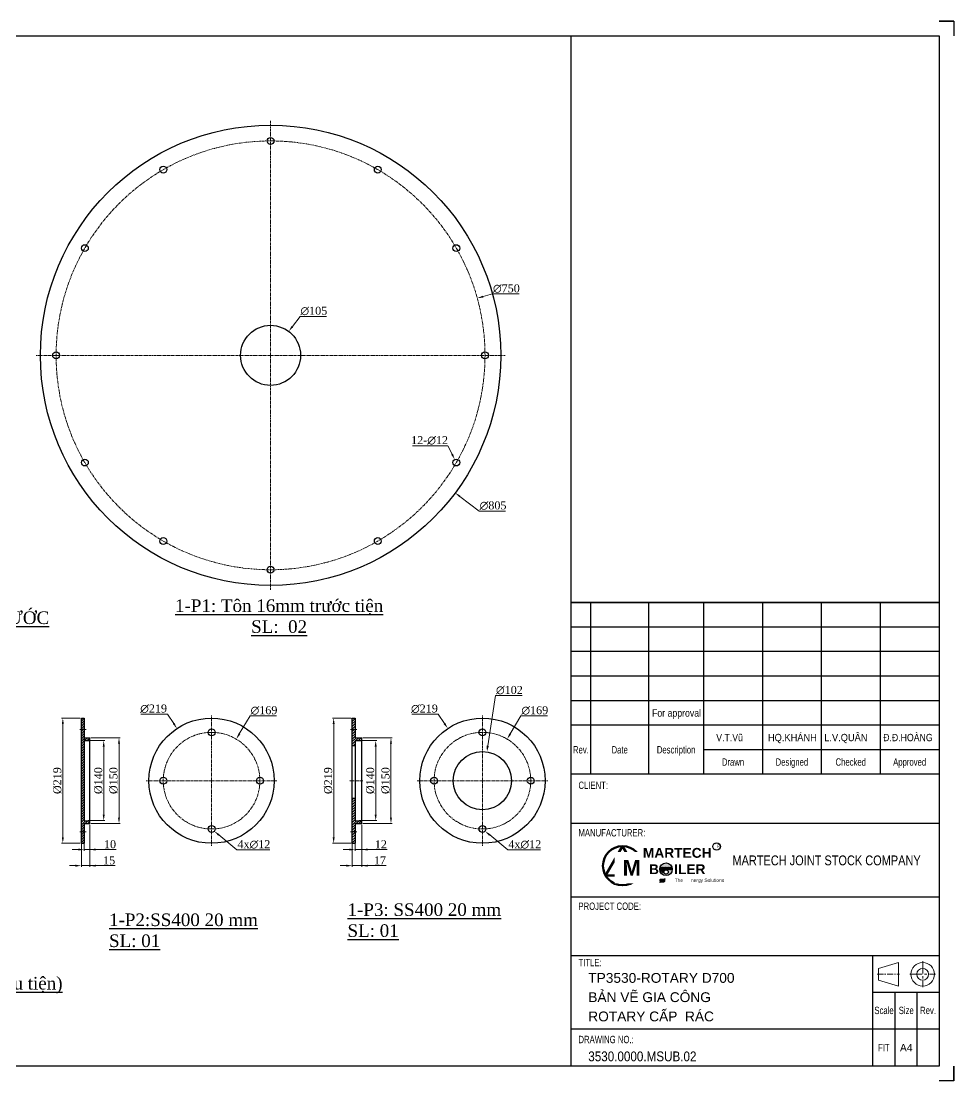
# Model space of a CAD drawing. Header units: inches. Extents: x 36705 to 45095, y -12195 to 29758.
# Drawn here: x 37731 to 39362, y 4694 to 6547 of the extents above; entities that cross this region are included whole.
import ezdxf
from ezdxf.enums import TextEntityAlignment as Align

# ---------------------------------------------------------------- set-up
doc = ezdxf.new("R2010")
doc.units = ezdxf.units.IN
doc.header["$MEASUREMENT"] = 0
doc.linetypes.add('AM_ISO08W050x2', pattern=[9, 6, -0.75, 1.5, -0.75])
doc.linetypes.add('CENTER', pattern=[2, 1.25, -0.25, 0.25, -0.25])
doc.layers.get('Defpoints').update_dxf_attribs({"lineweight": 5})
for name, color, linetype, lineweight in [('1.  0.2', 7, 'Continuous', 25), ('AM_0', 7, 'Continuous', 30), ('AM_7', 4, 'CENTER', 15), ('AM_8', 1, 'Continuous', 15), ('ĐƯỜNG TÂM', 8, 'CENTER', 5)]:
    doc.layers.add(name, color=color, linetype=linetype, lineweight=lineweight)
doc.layers.add('Không in', color=7, linetype='Continuous', lineweight=25, plot=False)
doc.layers.add('TEXT', color=20, linetype='Continuous')
doc.styles.add('Chu va so', font='arial.ttf')
doc.styles.add('stad1', font='times.ttf')
doc.styles.get("Standard").update_dxf_attribs({"font": 'arial.ttf'})
doc.styles.add('TCVN', font='times.ttf')
doc.styles.add('TEXT', font='arial.ttf')
doc.dimstyles.new('Hien', dxfattribs={"dimtxt": 20, "dimasz": 15, "dimexe": 3, "dimexo": 3, "dimgap": 3, "dimtad": 1, "dimtoh": 1, "dimdec": 0, "dimzin": 0, "dimdsep": 46, "dimtxsty": 'TCVN', "dimcen": 0, "dimclrd": 8, "dimclre": 250, "dimclrt": 41, "dimadec": 0, "dimazin": 0, "dimtfac": 1, "dimtdec": 0, "dimtofl": 0, "dimtmove": 1, "dimatfit": 3, "dimfxl": 1, "dimtolj": 1, "dimtzin": 0, "dimlwd": 9, "dimlwe": 9, "dimarcsym": 0})
doc.dimstyles.new('Hien$0', dxfattribs={"dimtxt": 20, "dimasz": 17, "dimexe": 3, "dimexo": 3, "dimgap": 3, "dimtad": 1, "dimtoh": 1, "dimdec": 0, "dimzin": 0, "dimdsep": 46, "dimtxsty": 'TCVN', "dimcen": 0.09, "dimclrd": 8, "dimclre": 252, "dimclrt": 41, "dimadec": 0, "dimazin": 0, "dimtfac": 1, "dimtdec": 0, "dimtofl": 0, "dimtmove": 0, "dimatfit": 3, "dimfxl": 1, "dimtolj": 1, "dimtzin": 0, "dimlwd": 9, "dimlwe": 9, "dimarcsym": 0})

# ---------------------------------------------------------------- blocks, each defined once
blk = doc.blocks.new('*U320')
blk.add_circle((0, 0), 6)
blk = doc.blocks.new('*U321')
at = {"color": 0, "linetype": 'ByBlock', "lineweight": -2, "transparency": 16777216}
blk.add_blockref('*U320', (7924.3, 50886.6), dxfattribs=at)
for p, rotation in [((7736.8, 50836.4), 30), ((8111.8, 50836.4), 329.9999999999999), ((7599.6, 50699.1), 59.99999999999999), ((8249.1, 50699.1), 300.0000000000001), ((7549.3, 50511.6), 90), ((8299.3, 50511.6), 270), ((7599.6, 50324.1), 120), ((8249.1, 50324.1), 240), ((7736.8, 50186.8), 150), ((8111.8, 50186.8), 210), ((7924.3, 50136.6), 180)]:
    blk.add_blockref('*U320', p, dxfattribs=dict(at, rotation=rotation))
blk = doc.blocks.new('*D421')
at = {"color": 8, "lineweight": 9, "transparency": 16777216}
for p, q in [((38219.1, 6031.1), (38205.5, 6013.2)), ((38265, 6031.1), (38219.1, 6031.1))]:
    blk.add_line(p, q, dxfattribs=at)
at = {"color": 8, "transparency": 16777216}
blk.add_solid([(38204.1, 6014.2), (38206.9, 6012.1), (38199.1, 6004.8)], dxfattribs=at)
at = {"layer": 'Defpoints', "color": 0, "transparency": 16777216}
for p in [(38199.1, 6004.8), (38135.7, 5921.1)]:
    blk.add_point(p, dxfattribs=at)
at = {"color": 41, "transparency": 16777216, "insert": (38243.1, 6040.5), "char_height": 14, "attachment_point": 5, "style": 'TCVN'}
blk.add_mtext('\\A1;∅105', dxfattribs=at)
blk = doc.blocks.new('*D422')
at = {"color": 8, "lineweight": 9, "transparency": 16777216}
for p, q in [((38555.5, 6070.3), (38539, 6065.7)), ((38602, 6070.3), (38555.5, 6070.3))]:
    blk.add_line(p, q, dxfattribs=at)
at = {"color": 8, "transparency": 16777216}
blk.add_solid([(38538.5, 6067.4), (38539.5, 6064), (38528.9, 6062.9)], dxfattribs=at)
at = {"layer": 'Defpoints', "color": 0, "transparency": 16777216}
for p in [(38528.9, 6062.9), (37806, 5863)]:
    blk.add_point(p, dxfattribs=at)
at = {"color": 41, "transparency": 16777216, "insert": (38579.8, 6079.7), "char_height": 14, "attachment_point": 5, "style": 'TCVN'}
blk.add_mtext('\\A1;∅750', dxfattribs=at)
blk = doc.blocks.new('*D423')
at = {"color": 8, "lineweight": 9, "transparency": 16777216}
for p, q in [((38532.5, 5690.7), (38498.5, 5716.1)), ((38578.4, 5690.7), (38532.5, 5690.7))]:
    blk.add_line(p, q, dxfattribs=at)
at = {"color": 8, "transparency": 16777216}
blk.add_solid([(38499.6, 5717.5), (38497.5, 5714.7), (38490.1, 5722.3)], dxfattribs=at)
at = {"layer": 'Defpoints', "color": 0, "transparency": 16777216}
for p in [(37844.8, 6203.6), (38490.1, 5722.3)]:
    blk.add_point(p, dxfattribs=at)
at = {"color": 41, "transparency": 16777216, "insert": (38556.5, 5700.1), "char_height": 14, "attachment_point": 5, "style": 'TCVN'}
blk.add_mtext('\\A1;∅805', dxfattribs=at)
blk = doc.blocks.new('*D424')
at = {"color": 8, "lineweight": 9, "transparency": 16777216}
for p, q in [((38415.5, 5804.8), (38477.5, 5804.8)), ((38477.5, 5804.8), (38484.8, 5790.2))]:
    blk.add_line(p, q, dxfattribs=at)
at = {"color": 8, "transparency": 16777216}
blk.add_solid([(38486.4, 5791), (38483.2, 5789.4), (38489.5, 5780.8)], dxfattribs=at)
at = {"layer": 'Defpoints', "color": 0, "transparency": 16777216}
for p in [(38489.5, 5780.8), (38494.9, 5770.1)]:
    blk.add_point(p, dxfattribs=at)
at = {"color": 41, "transparency": 16777216, "insert": (38445.5, 5814.2), "char_height": 14, "attachment_point": 5, "style": 'TCVN'}
blk.add_mtext('\\A1;12-∅12', dxfattribs=at)
blk = doc.blocks.new('fjdskl')
at = {"layer": 'AM_0'}
for p, q in [((18017.2, 30469.9), (18017.2, 30579.4)), ((18017.2, 30579.4), (18022.2, 30579.4)), ((18022.2, 30579.4), (18022.2, 30544.9)), ((18022.2, 30579.4), (18022.2, 30399.9)), ((18022.2, 30544.9), (18031.7, 30544.9)), ((18031.7, 30394.9), (18031.7, 30544.9)), ((18022.2, 30539.9), (18031.7, 30539.9)), ((18017.2, 30360.4), (18017.2, 30469.9)), ((18022.2, 30399.9), (18031.7, 30399.9)), ((18022.2, 30394.9), (18031.7, 30394.9)), ((18022.2, 30394.9), (18022.2, 30360.4)), ((18017.2, 30360.4), (18022.2, 30360.4))]:
    blk.add_line(p, q, dxfattribs=at)
at = {"layer": 'AM_7', "linetype": 'AM_ISO08W050x2'}
for p, q in [((18014.2, 30559.4), (18025.2, 30559.4)), ((18014.2, 30380.4), (18025.2, 30380.4))]:
    blk.add_line(p, q, dxfattribs=at)
blk = doc.blocks.new('*D457')
at = {"color": 250, "lineweight": 9, "transparency": 16777216}
for p, q in [((37834.6, 5328.6), (37802, 5328.6)), ((37834.6, 5109.6), (37802, 5109.6))]:
    blk.add_line(p, q, dxfattribs=at)
at = {"color": 8, "lineweight": 9, "transparency": 16777216}
blk.add_line((37804.1, 5120.1), (37804.1, 5318.1), dxfattribs=at)
at = {"color": 8, "transparency": 16777216}
for points in [[(37802.4, 5318.1), (37805.9, 5318.1), (37804.1, 5328.6)], [(37802.4, 5120.1), (37805.9, 5120.1), (37804.1, 5109.6)]]:
    blk.add_solid(points, dxfattribs=at)
at = {"layer": 'Defpoints', "color": 0, "transparency": 16777216}
for p in [(37804.1, 5328.6), (37836.7, 5328.6), (37836.7, 5109.6)]:
    blk.add_point(p, dxfattribs=at)
at = {"color": 41, "transparency": 16777216, "insert": (37794.7, 5219.1), "char_height": 14, "attachment_point": 5, "rotation": 90, "style": 'TCVN'}
blk.add_mtext('\\A1;%%C219', dxfattribs=at)
blk = doc.blocks.new('*D458')
at = {"color": 250, "lineweight": 9, "transparency": 16777216}
for p, q in [((37853.3, 5294.1), (37904.5, 5294.1)), ((37853.3, 5144.1), (37904.5, 5144.1))]:
    blk.add_line(p, q, dxfattribs=at)
at = {"color": 8, "lineweight": 9, "transparency": 16777216}
blk.add_line((37902.4, 5283.6), (37902.4, 5154.6), dxfattribs=at)
at = {"color": 8, "transparency": 16777216}
for points in [[(37900.6, 5283.6), (37904.1, 5283.6), (37902.4, 5294.1)], [(37900.6, 5154.6), (37904.1, 5154.6), (37902.4, 5144.1)]]:
    blk.add_solid(points, dxfattribs=at)
at = {"layer": 'Defpoints', "color": 0, "transparency": 16777216}
for p in [(37851.2, 5294.1), (37851.2, 5144.1), (37902.4, 5144.1)]:
    blk.add_point(p, dxfattribs=at)
at = {"color": 41, "transparency": 16777216, "insert": (37892.9, 5219.1), "char_height": 14, "attachment_point": 5, "rotation": 90, "style": 'TCVN'}
blk.add_mtext('\\A1;%%C150', dxfattribs=at)
blk = doc.blocks.new('*D459')
at = {"color": 250, "lineweight": 9, "transparency": 16777216}
for p, q in [((37843.8, 5289.1), (37877.8, 5289.1)), ((37848.6, 5149.1), (37877.8, 5149.1))]:
    blk.add_line(p, q, dxfattribs=at)
at = {"color": 8, "lineweight": 9, "transparency": 16777216}
blk.add_line((37875.7, 5159.6), (37875.7, 5278.6), dxfattribs=at)
at = {"color": 8, "transparency": 16777216}
for points in [[(37873.9, 5278.6), (37877.4, 5278.6), (37875.7, 5289.1)], [(37873.9, 5159.6), (37877.4, 5159.6), (37875.7, 5149.1)]]:
    blk.add_solid(points, dxfattribs=at)
at = {"layer": 'Defpoints', "color": 0, "transparency": 16777216}
for p in [(37841.7, 5289.1), (37875.7, 5289.1), (37846.5, 5149.1)]:
    blk.add_point(p, dxfattribs=at)
at = {"color": 41, "transparency": 16777216, "insert": (37866.3, 5219.1), "char_height": 14, "attachment_point": 5, "rotation": 90, "style": 'TCVN'}
blk.add_mtext('\\A1;%%C140', dxfattribs=at)
blk = doc.blocks.new('*D460')
at = {"color": 250, "lineweight": 9, "transparency": 16777216}
for p, q in [((37851.2, 5142), (37851.2, 5068.3)), ((37836.7, 5130.3), (37836.7, 5068.3))]:
    blk.add_line(p, q, dxfattribs=at)
at = {"color": 8, "lineweight": 9, "transparency": 16777216}
for p, q in [((37826.2, 5070.4), (37815.7, 5070.4)), ((37836.7, 5070.4), (37851.2, 5070.4)), ((37895.6, 5070.4), (37851.2, 5070.4)), ((37861.7, 5070.4), (37872.2, 5070.4))]:
    blk.add_line(p, q, dxfattribs=at)
at = {"color": 8, "transparency": 16777216}
for points in [[(37826.2, 5072.1), (37826.2, 5068.6), (37836.7, 5070.4)], [(37861.7, 5072.1), (37861.7, 5068.6), (37851.2, 5070.4)]]:
    blk.add_solid(points, dxfattribs=at)
at = {"layer": 'Defpoints', "color": 0, "transparency": 16777216}
for p in [(37851.2, 5144.1), (37836.7, 5132.4), (37851.2, 5070.4)]:
    blk.add_point(p, dxfattribs=at)
at = {"color": 41, "transparency": 16777216, "insert": (37885.1, 5079.6), "char_height": 14, "attachment_point": 5, "style": 'TCVN'}
blk.add_mtext('\\A1;15', dxfattribs=at)
blk = doc.blocks.new('*D461')
at = {"color": 250, "lineweight": 9, "transparency": 16777216}
for p, q in [((37841.7, 5134.2), (37841.7, 5096.5)), ((37851.2, 5142), (37851.2, 5096.5))]:
    blk.add_line(p, q, dxfattribs=at)
at = {"color": 8, "lineweight": 9, "transparency": 16777216}
for p, q in [((37831.2, 5098.6), (37820.7, 5098.6)), ((37841.7, 5098.6), (37851.2, 5098.6)), ((37897.5, 5098.6), (37851.2, 5098.6)), ((37861.7, 5098.6), (37872.2, 5098.6))]:
    blk.add_line(p, q, dxfattribs=at)
at = {"color": 8, "transparency": 16777216}
for points in [[(37831.2, 5100.3), (37831.2, 5096.8), (37841.7, 5098.6)], [(37861.7, 5100.3), (37861.7, 5096.8), (37851.2, 5098.6)]]:
    blk.add_solid(points, dxfattribs=at)
at = {"layer": 'Defpoints', "color": 0, "transparency": 16777216}
for p in [(37841.7, 5136.3), (37851.2, 5144.1), (37851.2, 5098.6)]:
    blk.add_point(p, dxfattribs=at)
at = {"color": 41, "transparency": 16777216, "insert": (37886.7, 5107.8), "char_height": 14, "attachment_point": 5, "style": 'TCVN'}
blk.add_mtext('\\A1;10', dxfattribs=at)
blk = doc.blocks.new('*U318')
blk.add_circle((0, 0), 6)
blk = doc.blocks.new('*U319')
at = {"color": 0, "linetype": 'ByBlock', "lineweight": -2, "transparency": 16777216}
blk.add_blockref('*U318', (19419.1, 29793), dxfattribs=at)
for p, rotation in [((19334.6, 29708.5), 90), ((19503.6, 29708.5), 270.0000000000001), ((19419.1, 29624), 180)]:
    blk.add_blockref('*U318', p, dxfattribs=dict(at, rotation=rotation))
blk = doc.blocks.new('*D462')
at = {"color": 8, "lineweight": 9, "transparency": 16777216}
for p, q in [((37940.7, 5335.4), (37987.1, 5335.4)), ((37987.1, 5335.4), (37998, 5319.1))]:
    blk.add_line(p, q, dxfattribs=at)
at = {"color": 8, "transparency": 16777216}
blk.add_solid([(37999.4, 5320), (37996.5, 5318.1), (38003.8, 5310.3)], dxfattribs=at)
at = {"layer": 'Defpoints', "color": 0, "transparency": 16777216}
for p in [(38003.8, 5310.3), (38124.8, 5127.8)]:
    blk.add_point(p, dxfattribs=at)
at = {"color": 41, "transparency": 16777216, "insert": (37962.9, 5344.8), "char_height": 14, "attachment_point": 5, "style": 'TCVN'}
blk.add_mtext('\\A1;∅219', dxfattribs=at)
blk = doc.blocks.new('*D463')
at = {"color": 8, "lineweight": 9, "transparency": 16777216}
for p, q in [((38131.6, 5332.4), (38112.8, 5300.7)), ((38178, 5332.4), (38131.6, 5332.4))]:
    blk.add_line(p, q, dxfattribs=at)
at = {"color": 8, "transparency": 16777216}
blk.add_solid([(38111.3, 5301.6), (38114.3, 5299.8), (38107.4, 5291.7)], dxfattribs=at)
at = {"layer": 'Defpoints', "color": 0, "transparency": 16777216}
for p in [(38107.4, 5291.7), (38021.1, 5146.4)]:
    blk.add_point(p, dxfattribs=at)
at = {"color": 41, "transparency": 16777216, "insert": (38155.9, 5341.8), "char_height": 14, "attachment_point": 5, "style": 'TCVN'}
blk.add_mtext('\\A1;∅169', dxfattribs=at)
blk = doc.blocks.new('*D464')
at = {"color": 8, "lineweight": 9, "transparency": 16777216}
for p, q in [((38108.7, 5098.1), (38077, 5124.1)), ((38165.9, 5098.1), (38108.7, 5098.1))]:
    blk.add_line(p, q, dxfattribs=at)
at = {"color": 8, "transparency": 16777216}
blk.add_solid([(38078.1, 5125.4), (38075.9, 5122.7), (38068.9, 5130.7)], dxfattribs=at)
at = {"layer": 'Defpoints', "color": 0, "transparency": 16777216}
for p in [(38059.6, 5138.4), (38068.9, 5130.7)]:
    blk.add_point(p, dxfattribs=at)
at = {"color": 41, "transparency": 16777216, "insert": (38138.3, 5107.5), "char_height": 14, "attachment_point": 5, "style": 'TCVN'}
blk.add_mtext('\\A1;4x∅12', dxfattribs=at)
blk = doc.blocks.new('*D360')
at = {"color": 250, "lineweight": 9, "transparency": 16777216}
for p, q in [((38308.3, 5328.6), (38275.7, 5328.6)), ((38308.3, 5109.6), (38275.7, 5109.6))]:
    blk.add_line(p, q, dxfattribs=at)
at = {"color": 8, "lineweight": 9, "transparency": 16777216}
blk.add_line((38277.8, 5120.1), (38277.8, 5318.1), dxfattribs=at)
at = {"color": 8, "transparency": 16777216}
for points in [[(38276, 5318.1), (38279.5, 5318.1), (38277.8, 5328.6)], [(38276, 5120.1), (38279.5, 5120.1), (38277.8, 5109.6)]]:
    blk.add_solid(points, dxfattribs=at)
at = {"layer": 'Defpoints', "color": 0, "transparency": 16777216}
for p in [(38277.8, 5328.6), (38310.4, 5328.6), (38310.4, 5109.6)]:
    blk.add_point(p, dxfattribs=at)
at = {"color": 41, "transparency": 16777216, "insert": (38268.3, 5219.1), "char_height": 14, "attachment_point": 5, "rotation": 90, "style": 'TCVN'}
blk.add_mtext('\\A1;%%C219', dxfattribs=at)
blk = doc.blocks.new('*D361')
at = {"color": 250, "lineweight": 9, "transparency": 16777216}
for p, q in [((38329, 5294.1), (38380.1, 5294.1)), ((38329, 5144.1), (38380.1, 5144.1))]:
    blk.add_line(p, q, dxfattribs=at)
at = {"color": 8, "lineweight": 9, "transparency": 16777216}
blk.add_line((38378, 5283.6), (38378, 5154.6), dxfattribs=at)
at = {"color": 8, "transparency": 16777216}
for points in [[(38376.2, 5283.6), (38379.7, 5283.6), (38378, 5294.1)], [(38376.2, 5154.6), (38379.7, 5154.6), (38378, 5144.1)]]:
    blk.add_solid(points, dxfattribs=at)
at = {"layer": 'Defpoints', "color": 0, "transparency": 16777216}
for p in [(38326.9, 5294.1), (38326.9, 5144.1), (38378, 5144.1)]:
    blk.add_point(p, dxfattribs=at)
at = {"color": 41, "transparency": 16777216, "insert": (38368.6, 5219.1), "char_height": 14, "attachment_point": 5, "rotation": 90, "style": 'TCVN'}
blk.add_mtext('\\A1;%%C150', dxfattribs=at)
blk = doc.blocks.new('*D362')
at = {"color": 250, "lineweight": 9, "transparency": 16777216}
for p, q in [((38317.5, 5289.1), (38353.4, 5289.1)), ((38322.2, 5149.1), (38353.4, 5149.1))]:
    blk.add_line(p, q, dxfattribs=at)
at = {"color": 8, "lineweight": 9, "transparency": 16777216}
blk.add_line((38351.3, 5159.6), (38351.3, 5278.6), dxfattribs=at)
at = {"color": 8, "transparency": 16777216}
for points in [[(38349.5, 5278.6), (38353, 5278.6), (38351.3, 5289.1)], [(38349.5, 5159.6), (38353, 5159.6), (38351.3, 5149.1)]]:
    blk.add_solid(points, dxfattribs=at)
at = {"layer": 'Defpoints', "color": 0, "transparency": 16777216}
for p in [(38315.4, 5289.1), (38351.3, 5289.1), (38320.1, 5149.1)]:
    blk.add_point(p, dxfattribs=at)
at = {"color": 41, "transparency": 16777216, "insert": (38341.9, 5219.1), "char_height": 14, "attachment_point": 5, "rotation": 90, "style": 'TCVN'}
blk.add_mtext('\\A1;%%C140', dxfattribs=at)
blk = doc.blocks.new('*D363')
at = {"color": 250, "lineweight": 9, "transparency": 16777216}
for p, q in [((38326.9, 5142), (38326.9, 5068.3)), ((38310.4, 5130.3), (38310.4, 5068.3))]:
    blk.add_line(p, q, dxfattribs=at)
at = {"color": 8, "lineweight": 9, "transparency": 16777216}
for p, q in [((38299.9, 5070.4), (38289.4, 5070.4)), ((38310.4, 5070.4), (38326.9, 5070.4)), ((38369.5, 5070.4), (38326.9, 5070.4)), ((38337.4, 5070.4), (38347.9, 5070.4))]:
    blk.add_line(p, q, dxfattribs=at)
at = {"color": 8, "transparency": 16777216}
for points in [[(38299.9, 5072.1), (38299.9, 5068.6), (38310.4, 5070.4)], [(38337.4, 5072.1), (38337.4, 5068.6), (38326.9, 5070.4)]]:
    blk.add_solid(points, dxfattribs=at)
at = {"layer": 'Defpoints', "color": 0, "transparency": 16777216}
for p in [(38326.9, 5144.1), (38310.4, 5132.4), (38326.9, 5070.4)]:
    blk.add_point(p, dxfattribs=at)
at = {"color": 41, "transparency": 16777216, "insert": (38358.7, 5079.6), "char_height": 14, "attachment_point": 5, "style": 'TCVN'}
blk.add_mtext('\\A1;17', dxfattribs=at)
blk = doc.blocks.new('*D364')
at = {"color": 250, "lineweight": 9, "transparency": 16777216}
for p, q in [((38315.4, 5134.2), (38315.4, 5096.5)), ((38326.9, 5142), (38326.9, 5096.5))]:
    blk.add_line(p, q, dxfattribs=at)
at = {"color": 8, "lineweight": 9, "transparency": 16777216}
for p, q in [((38304.9, 5098.6), (38294.4, 5098.6)), ((38315.4, 5098.6), (38326.9, 5098.6)), ((38371.1, 5098.6), (38326.9, 5098.6)), ((38337.4, 5098.6), (38347.9, 5098.6))]:
    blk.add_line(p, q, dxfattribs=at)
at = {"color": 8, "transparency": 16777216}
for points in [[(38304.9, 5100.3), (38304.9, 5096.8), (38315.4, 5098.6)], [(38337.4, 5100.3), (38337.4, 5096.8), (38326.9, 5098.6)]]:
    blk.add_solid(points, dxfattribs=at)
at = {"layer": 'Defpoints', "color": 0, "transparency": 16777216}
for p in [(38315.4, 5136.3), (38326.9, 5144.1), (38326.9, 5098.6)]:
    blk.add_point(p, dxfattribs=at)
at = {"color": 41, "transparency": 16777216, "insert": (38360.3, 5107.7), "char_height": 14, "attachment_point": 5, "style": 'TCVN'}
blk.add_mtext('\\A1;12', dxfattribs=at)
blk = doc.blocks.new('*U322')
blk.add_circle((0, 0), 6)
blk = doc.blocks.new('*U323')
at = {"color": 0, "linetype": 'ByBlock', "lineweight": -2, "transparency": 16777216}
blk.add_blockref('*U322', (19419.1, 29793), dxfattribs=at)
for p, rotation in [((19334.6, 29708.5), 90), ((19503.6, 29708.5), 270.0000000000001), ((19419.1, 29624), 180)]:
    blk.add_blockref('*U322', p, dxfattribs=dict(at, rotation=rotation))
blk = doc.blocks.new('*D465')
at = {"color": 8, "lineweight": 9, "transparency": 16777216}
for p, q in [((38414.3, 5335.4), (38460.7, 5335.4)), ((38460.7, 5335.4), (38471.6, 5319.1))]:
    blk.add_line(p, q, dxfattribs=at)
at = {"color": 8, "transparency": 16777216}
blk.add_solid([(38473, 5320), (38470.1, 5318.1), (38477.4, 5310.3)], dxfattribs=at)
at = {"layer": 'Defpoints', "color": 0, "transparency": 16777216}
for p in [(38477.4, 5310.3), (38598.4, 5127.8)]:
    blk.add_point(p, dxfattribs=at)
at = {"color": 41, "transparency": 16777216, "insert": (38436.5, 5344.8), "char_height": 14, "attachment_point": 5, "style": 'TCVN'}
blk.add_mtext('\\A1;∅219', dxfattribs=at)
blk = doc.blocks.new('*D466')
at = {"color": 8, "lineweight": 9, "transparency": 16777216}
for p, q in [((38605.2, 5332.4), (38586.4, 5300.7)), ((38651.6, 5332.4), (38605.2, 5332.4))]:
    blk.add_line(p, q, dxfattribs=at)
at = {"color": 8, "transparency": 16777216}
blk.add_solid([(38584.9, 5301.6), (38587.9, 5299.8), (38581.1, 5291.7)], dxfattribs=at)
at = {"layer": 'Defpoints', "color": 0, "transparency": 16777216}
for p in [(38581.1, 5291.7), (38494.7, 5146.4)]:
    blk.add_point(p, dxfattribs=at)
at = {"color": 41, "transparency": 16777216, "insert": (38629.5, 5341.8), "char_height": 14, "attachment_point": 5, "style": 'TCVN'}
blk.add_mtext('\\A1;∅169', dxfattribs=at)
blk = doc.blocks.new('*D467')
at = {"color": 8, "lineweight": 9, "transparency": 16777216}
for p, q in [((38582.3, 5098.1), (38550.6, 5124.1)), ((38639.5, 5098.1), (38582.3, 5098.1))]:
    blk.add_line(p, q, dxfattribs=at)
at = {"color": 8, "transparency": 16777216}
blk.add_solid([(38551.8, 5125.4), (38549.5, 5122.7), (38542.5, 5130.7)], dxfattribs=at)
at = {"layer": 'Defpoints', "color": 0, "transparency": 16777216}
for p in [(38533.3, 5138.4), (38542.5, 5130.7)]:
    blk.add_point(p, dxfattribs=at)
at = {"color": 41, "transparency": 16777216, "insert": (38612, 5107.5), "char_height": 14, "attachment_point": 5, "style": 'TCVN'}
blk.add_mtext('\\A1;4x∅12', dxfattribs=at)
blk = doc.blocks.new('*D468')
at = {"color": 8, "lineweight": 9, "transparency": 16777216}
for p, q in [((38560.9, 5367.9), (38547.3, 5279.8)), ((38607.3, 5367.9), (38560.9, 5367.9))]:
    blk.add_line(p, q, dxfattribs=at)
at = {"color": 8, "transparency": 16777216}
blk.add_solid([(38545.5, 5280.1), (38549, 5279.6), (38545.7, 5269.5)], dxfattribs=at)
at = {"layer": 'Defpoints', "color": 0, "transparency": 16777216}
for p in [(38545.7, 5269.5), (38530.1, 5168.6)]:
    blk.add_point(p, dxfattribs=at)
at = {"color": 41, "transparency": 16777216, "insert": (38585.1, 5377.3), "char_height": 14, "attachment_point": 5, "style": 'TCVN'}
blk.add_mtext('\\A1;∅102', dxfattribs=at)
blk = doc.blocks.new('KHUNG TEN A4 - TD - 13.2.2023')
for p, q in [((300, 216), (303, 216)), ((303, 216), (303, 213)), ((225, 92.48), (225, 213)), ((300, 97.48), (225, 97.48)), ((229, 62.5), (229, 97.48)), ((300, 92.48), (225, 92.48)), ((300, 87.48), (225, 87.48)), ((300, 82.48), (225, 82.48)), ((300, 77.48), (225, 77.48)), ((300, 72.48), (225, 72.48)), ((300, 67.48), (252, 67.48)), ((300, 18), (286.5, 18)), ((303, 3), (303, 0)), ((303, 0), (300, 0))]:
    blk.add_line(p, q)
at = {"lineweight": 25}
for p, q in [((240.8, 97.48, 0), (240.8, 62.5)), ((252, 97.48, 0), (252, 62.5, 0)), ((264, 97.48, 0), (264, 62.5, 0)), ((276, 97.48, 0), (276, 62.5, 0)), ((288, 97.48, 0), (288, 62.5, 0)), ((300, 62.5), (225, 62.5)), ((225, 52.5), (300, 52.5)), ((225, 37.5), (300, 37.5)), ((300, 28.19), (300, 3)), ((300, 25.5), (225, 25.5)), ((286.5, 3), (286.5, 25.5)), ((291, 18, 0), (291, 3, 0)), ((295.5, 3, 0), (295.5, 18, 0)), ((300, 10.5), (225, 10.5))]:
    blk.add_line(p, q, dxfattribs=at)
blk.add_lwpolyline([(3, 213), (300, 213), (300, 3), (3, 3)], close=True)
blk.add_lwpolyline([(225, 97.48), (300, 97.48), (300, 3), (225, 3)], close=True, dxfattribs=at)
at = {"lineweight": 50, "elevation": 0}
blk.add_lwpolyline([(235.47, 47.81), (232.02, 41.84), (238.92, 41.84)], close=True, dxfattribs=at)
at = {"color": 2, "lineweight": 20, "elevation": 0}
blk.add_lwpolyline([(287.67, 20.52), (291.72, 19.32), (291.72, 24.12), (287.67, 22.92)], close=True, dxfattribs=at)
at = {"lineweight": 50}
blk.add_circle((235.47, 43.83, 0), 3.98, dxfattribs=at)
at = {"color": 2, "lineweight": 20}
for radius in [2.4, 1.2]:
    blk.add_circle((296.66, 21.72, 0), radius, dxfattribs=at)
at = {"layer": '1.  0.2'}
for p, q in [((303, 216), (300, 216)), ((303, 0), (303, 3))]:
    blk.add_line(p, q, dxfattribs=at)
at = {"layer": 'Không in'}
for points in [[(303, 216), (303, 213)], [(303, 0), (300, 0)]]:
    blk.add_lwpolyline(points, dxfattribs=at)
at = {"layer": 'ĐƯỜNG TÂM', "lineweight": 0, "ltscale": 2}
for p, q in [((296.66, 24.36, 0), (296.66, 19.08, 0)), ((294.02, 21.72, 0), (299.3, 21.72, 0))]:
    blk.add_line(p, q, dxfattribs=at)
at = {"layer": 'ĐƯỜNG TÂM', "lineweight": 0}
blk.add_line((287.4, 21.72, 0), (291.94, 21.72, 0), dxfattribs=at)
at = {"color": 5, "style": 'Chu va so', "width": 0.75}
for s, p in [('Rev.', (227, 66.73)), ('Date', (234.9, 66.73, 0)), ('Description', (246.4, 66.73, 0)), ('Drawn', (258, 64.23, 0)), ('Designed', (270, 64.23)), ('Checked', (282, 64.23)), ('Approved', (294, 64.23, 0)), ('CLIENT:', (229.51, 59.5, 0.01)), ('MANUFACTURER:', (233.31, 49.81, 0.01)), ('PROJECT CODE:', (232.87, 34.84)), ('TITLE:', (228.87, 23.36, 0.02)), ('Scale', (288.78, 13.6, 0)), ('Size', (293.31, 13.6, 0)), ('Rev. ', (297.97, 13.6, 0)), ('DRAWING NO.:', (232.13, 7.67, 0.02)), ('FIT', (288.75, 6, 0))]:
    blk.add_text(s, height=1.5, dxfattribs=at).set_placement(p, align=Align.CENTER)
at = {"color": 5, "lineweight": 25, "insert": (249.34, 44.92, 0), "char_height": 2, "width": 55.4584, "attachment_point": 4, "style": 'Chu va so'}
blk.add_mtext('\\pxqc;{\\W0.8;MARTECH JOINT STOCK COMPANY}', dxfattribs=at)
at = {"width": 0.85}
for tag, p in [('REV4', (226.38, 94.23)), ('NGAY_REV04', (229.9, 94.23)), ('DESCRIPTION_4', (241.49, 94.23, 0)), ('DESCRIPTION_3', (241.49, 89.23, 0)), ('DESCRIPTION_2', (241.49, 84.23, 0)), ('DESCRIPTION_1', (241.49, 79.23, 0)), ('DESCRIPTION_0', (241.49, 74.23, 0))]:
    blk.add_attdef(tag, p, '', height=1.5, dxfattribs=at)
at = {"layer": 'TEXT', "ltscale": 0.1, "style": 'Chu va so'}
for tag, p, height, width in [('REV3', (226.38, 89.23), 1.5, 0.85), ('NGAY_REV03', (229.9, 89.23), 1.5, 0.85), ('REV2', (226.38, 84.23), 1.5, 0.85), ('NGAY_REV02', (229.9, 84.23), 1.5, 0.85), ('REV1', (226.38, 79.23), 1.5, 0.85), ('NGAY_REV01', (229.9, 79.23), 1.5, 0.85), ('REV0', (226.38, 74.23), 1.5, 0.85), ('NGAY_REV0', (229.9, 74.23), 1.5, 0.85), ('NGUOI_VE', (252.6, 69.23), 1.5, 0.85), ('NGUOI_KIEM_1', (264.6, 69.23), 1.5, 0.9), ('NGUOI_KIEM_2', (276.6, 69.23), 1.5, 0.9), ('STT-BV', (232.09, 3.98), 2, 0.85)]:
    blk.add_attdef(tag, p, '', height=height, dxfattribs=dict(at, width=width))
at = {"layer": 'TEXT', "ltscale": 0.1, "width": 0.85}
blk.add_attdef('NGUOI_DUYET', (288.6, 69.23), '', height=1.5, dxfattribs=at)
at = {"layer": 'TEXT', "lineweight": 25, "ltscale": 0.1, "style": 'Chu va so'}
for tag, p, height in [('PROJECT_CODE', (231.95, 28.65), 3.6), ('TITLE1', (231.95, 19.98), 2), ('TITLE2', (231.95, 16.05), 2), ('TITLE3', (231.95, 12.12), 2)]:
    blk.add_attdef(tag, p, '', height=height, dxfattribs=at)
at = {"layer": 'TEXT', "ltscale": 0.1, "style": 'Chu va so'}
for tag, p in [('A4_A4', (292.03, 6, 0)), ('REV.', (297.2, 6, 0))]:
    blk.add_attdef(tag, p, '', height=1.5, dxfattribs=at)
at = {"insert": (235.49, 45.04, 0), "char_height": 3.2046, "attachment_point": 1, "style": 'TEXT', "bg_fill": 2}
blk.add_mtext('\\pxqc;{\\fArial|b1|i0|c0|p34;M}', dxfattribs=at)
at = {"insert": (239.73, 47.47, 0), "char_height": 2.0029, "width": 13.7942, "attachment_point": 1, "style": 'TEXT', "bg_fill": 2}
blk.add_mtext('\\pxqc;{\\fArial|b1|i0|c0|p34;MARTECH\\PB    ILER}', dxfattribs=at)
h = blk.add_hatch(color=256)
h.dxf.hatch_style = 1
edge = h.paths.add_edge_path()
edge.add_spline(control_points=[(243.08, 40.7), (243.14, 40.74), (243.38, 40.91), (243.88, 40.67), (244.11, 40.95), (244.2, 41.06)], knot_values=[0, 0, 0, 0, 0.315535, 1.31207, 1.873609, 1.873609, 1.873609, 1.873609], degree=3, periodic=0)
edge.add_spline(control_points=[(244.2, 41.06), (244.13, 40.99), (243.86, 40.75), (243.31, 41.04), (243.12, 40.75), (243.08, 40.7)], knot_values=[0, 0, 0, 0, 0.411397, 1.576501, 1.877595, 1.877595, 1.877595, 1.877595], degree=3, periodic=0)
edge = h.paths.add_edge_path()
edge.add_spline(control_points=[(243.08, 40.45), (243.14, 40.49), (243.38, 40.67), (243.88, 40.42), (244.11, 40.71), (244.2, 40.81)], knot_values=[0, 0, 0, 0, 0.315535, 1.31207, 1.873609, 1.873609, 1.873609, 1.873609], degree=3, periodic=0)
edge.add_spline(control_points=[(244.2, 40.81), (244.13, 40.75), (243.86, 40.5), (243.31, 40.79), (243.12, 40.51), (243.08, 40.45)], knot_values=[0, 0, 0, 0, 0.411397, 1.576501, 1.877595, 1.877595, 1.877595, 1.877595], degree=3, periodic=0)
at = {"color": 7}
for centre in [(243.32, 43.43, 0), (243.32, 43.13, 0), (243.62, 43.43, 0), (243.62, 43.13, 0), (243.92, 43.43, 0), (243.92, 43.13, 0), (244.22, 43.43, 0), (244.22, 43.13, 0), (244.52, 43.43, 0), (244.52, 43.13, 0), (244.82, 43.43, 0), (244.82, 43.13, 0), (245.12, 43.43, 0), (245.12, 43.13, 0), (245.41, 43.43, 0), (245.41, 43.13, 0), (243.46, 42.8, 0), (243.71, 42.5, 0), (243.76, 42.8, 0)]:
    blk.add_circle(centre, 0.121, dxfattribs=at)
for points in [[(243.08, 40.93, 0), (243.21, 41.08, 0), (243.98, 41.13, 0), (244.2, 41.29, 0)], [(243.08, 40.93, 0), (243.26, 41.04, 0), (243.92, 41.04, 0), (244.2, 41.29, 0)], [(243.08, 40.7, 0), (243.21, 40.85, 0), (243.98, 40.9, 0), (244.2, 41.06, 0)], [(243.08, 40.7, 0), (243.26, 40.8, 0), (243.92, 40.81, 0), (244.2, 41.06, 0)], [(243.08, 40.45, 0), (243.21, 40.6, 0), (243.98, 40.65, 0), (244.2, 40.81, 0)], [(243.08, 40.45, 0), (243.26, 40.55, 0), (243.92, 40.56, 0), (244.2, 40.81, 0)]]:
    blk.add_spline(points, degree=3)
at = {"char_height": 0.701, "attachment_point": 1, "style": 'TEXT', "bg_fill": 2}
for s, insert in [('\\pxqc;R', (254.7, 48.14, 0)), ('\\pxqc;The      nergy Solutions', (246.12, 41.23, 0))]:
    blk.add_mtext(s, dxfattribs=dict(at, insert=insert))
at = {"layer": 'AM_8'}
h = blk.add_hatch(color=7, dxfattribs=at)
edge = h.paths.add_edge_path()
edge.add_arc((244.35, 43.13), 1.28, 191.4592, 461.3375)
edge.add_arc((244.35, 43.13), 1.28, 101.3375, 191.4592)
edge = h.paths.add_edge_path(flags=16)
edge.add_arc((243.71, 42.5), 0.121, -289.458, 11.4592, ccw=False)
edge.add_arc((243.71, 42.5), 0.121, 11.4592, 70.542, ccw=False)
edge = h.paths.add_edge_path(flags=16)
edge.add_arc((245.41, 43.13), 0.121, -211.5113, 11.4592, ccw=False)
edge.add_arc((245.41, 43.13), 0.121, 11.4592, 148.4887, ccw=False)
edge = h.paths.add_edge_path(flags=16)
edge.add_arc((243.46, 42.8), 0.121, -304.2526, 11.4592, ccw=False)
edge.add_arc((243.46, 42.8), 0.121, 11.4592, 55.7474, ccw=False)
edge = h.paths.add_edge_path(flags=16)
edge.add_arc((245.41, 43.43), 0.121, -200.2428, 11.4592, ccw=False)
edge.add_arc((245.41, 43.43), 0.121, 11.4592, 159.7572, ccw=False)
edge = h.paths.add_edge_path(flags=16)
edge.add_arc((245.12, 43.13), 0.121, -219.051, 11.4592, ccw=False)
edge.add_arc((245.12, 43.13), 0.121, 11.4592, 140.949, ccw=False)
edge = h.paths.add_edge_path(flags=16)
edge.add_arc((243.76, 42.8), 0.121, -292.0311, 11.4592, ccw=False)
edge.add_arc((243.76, 42.8), 0.121, 11.4592, 67.9689, ccw=False)
edge = h.paths.add_edge_path(flags=16)
edge.add_arc((243.32, 43.13), 0.121, -319.4544, 11.4592, ccw=False)
edge.add_arc((243.32, 43.13), 0.121, 11.4592, 40.5456, ccw=False)
edge = h.paths.add_edge_path(flags=16)
edge.add_arc((245.12, 43.43), 0.121, -206.0119, 11.4592, ccw=False)
edge.add_arc((245.12, 43.43), 0.121, 11.4592, 153.9881, ccw=False)
edge = h.paths.add_edge_path(flags=16)
edge.add_arc((244.37, 42.57), 0.434, -262.499, 11.4592, ccw=False)
edge.add_arc((244.37, 42.57), 0.434, 11.4592, 97.501, ccw=False)
edge = h.paths.add_edge_path(flags=16)
edge.add_arc((243.32, 43.43), 0.121, -332.7707, 11.4592, ccw=False)
edge.add_arc((243.32, 43.43), 0.121, 11.4592, 27.2293, ccw=False)
edge = h.paths.add_edge_path(flags=16)
edge.add_arc((244.82, 43.13), 0.121, -230.166, 11.4592, ccw=False)
edge.add_arc((244.82, 43.13), 0.121, 11.4592, 129.834, ccw=False)
edge = h.paths.add_edge_path(flags=16)
edge.add_arc((243.62, 43.13), 0.121, -307.6137, 11.4592, ccw=False)
edge.add_arc((243.62, 43.13), 0.121, 11.4592, 52.3863, ccw=False)
edge = h.paths.add_edge_path(flags=16)
edge.add_arc((244.52, 43.13), 0.121, -246.4575, 11.4592, ccw=False)
edge.add_arc((244.52, 43.13), 0.121, 11.4592, 113.5425, ccw=False)
edge = h.paths.add_edge_path(flags=16)
edge.add_arc((243.92, 43.13), 0.121, -290.4056, 11.4592, ccw=False)
edge.add_arc((243.92, 43.13), 0.121, 11.4592, 69.5944, ccw=False)
edge = h.paths.add_edge_path(flags=16)
edge.add_arc((244.82, 43.43), 0.121, -215.7954, 11.4592, ccw=False)
edge.add_arc((244.82, 43.43), 0.121, 11.4592, 144.2046, ccw=False)
edge = h.paths.add_edge_path(flags=16)
edge.add_arc((244.22, 43.13), 0.121, -268.4837, 11.4592, ccw=False)
edge.add_arc((244.22, 43.13), 0.121, 11.4592, 91.5163, ccw=False)
edge = h.paths.add_edge_path(flags=16)
edge.add_arc((243.62, 43.43), 0.121, -322.0207, 11.4592, ccw=False)
edge.add_arc((243.62, 43.43), 0.121, 11.4592, 37.9793, ccw=False)
edge = h.paths.add_edge_path(flags=16)
edge.add_arc((244.22, 43.43), 0.121, -267.4803, 11.4592, ccw=False)
edge.add_arc((244.22, 43.43), 0.121, 11.4592, 92.5197, ccw=False)
edge = h.paths.add_edge_path(flags=16)
edge.add_arc((244.52, 43.43), 0.121, -234.0834, 11.4592, ccw=False)
edge.add_arc((244.52, 43.43), 0.121, 11.4592, 125.9166, ccw=False)
edge = h.paths.add_edge_path(flags=16)
edge.add_arc((243.92, 43.43), 0.121, -301.7345, 11.4592, ccw=False)
edge.add_arc((243.92, 43.43), 0.121, 11.4592, 58.2655, ccw=False)
blk.add_circle((254.66, 47.77, 0), 0.763)
at = {"color": 7}
for centre, radius in [((244.35, 43.13, 0), 1.28), ((244.37, 42.57, 0), 0.434)]:
    blk.add_circle(centre, radius, dxfattribs=at)

msp = doc.modelspace()

# ---------------------------------------------------------------- hatches: boundary and pattern name
at = {"true_color": 0xcd2027}
h = msp.add_hatch(dxfattribs=at)
h.set_pattern_fill('ANSI31', color=242, scale=25)
h.set_pattern_definition([(45, (18769.9324, -24407.6165), (-2.2097087, 2.2097087), [])])
h.paths.add_polyline_path([(37836.7472, 5308.5484), (37841.7472, 5308.5484), (37841.7472, 5328.55322), (37836.7472, 5328.55322)])
h.paths.add_polyline_path([(37836.7472, 5219.05055), (37836.7472, 5129.55322), (37841.7472, 5129.55322), (37841.7472, 5144.05055), (37851.248, 5144.05055), (37851.248, 5149.05055), (37841.7472, 5149.05055), (37841.7472, 5308.5484), (37836.7472, 5308.5484)])
h.paths.add_polyline_path([(37841.7472, 5129.55322), (37836.7472, 5129.55322), (37836.7472, 5109.55322), (37841.7472, 5109.55322)])
h.paths.add_polyline_path([(37841.7472, 5294.05055), (37841.7472, 5289.05055), (37851.248, 5289.05055), (37851.248, 5294.05055)], flags=17)
h = msp.add_hatch(dxfattribs=at)
h.set_pattern_fill('ANSI31', color=242, scale=25)
h.set_pattern_definition([(45, (18645.2268, -24489.4617), (-2.2097087, 2.2097087), [])])
h.paths.add_polyline_path([(38315.36294, 5328.55322), (38310.36294, 5328.55322), (38310.36294, 5308.5484), (38315.36294, 5308.5484)])
h.paths.add_polyline_path([(38326.86374, 5294.05055), (38315.36294, 5294.05055), (38315.36294, 5308.5484), (38310.36294, 5308.5484), (38310.36294, 5279.80189), (38315.36294, 5279.80189), (38315.36294, 5289.05055), (38326.86374, 5289.05055)])
h.paths.add_polyline_path([(38315.36294, 5187.80189), (38310.36294, 5187.80189), (38310.36294, 5129.55322), (38315.36294, 5129.55322), (38315.36294, 5144.05055), (38326.86374, 5144.05055), (38326.86374, 5149.05055), (38315.36294, 5149.05055)])
h.paths.add_polyline_path([(38315.36294, 5129.55322), (38310.36294, 5129.55322), (38310.36294, 5109.55322), (38315.36294, 5109.55322)])

# ---------------------------------------------------------------- linework, layer by layer
for p, q in [((38315.36294, 5279.80189, -200.65029), (38310.36294, 5279.80189, -200.65029)), ((38315.36294, 5187.80189, -200.65029), (38310.36294, 5187.80189, -200.65029))]:
    msp.add_line(p, q)
for centre, radius in [((38167.43517, 5962.96292, -200.65029), 402.5), ((38167.43517, 5962.96292, -200.65029), 52.5), ((38064.27745, 5219.05055, -200.65029), 109.5), ((38537.8932, 5219.05055, -200.65029), 109.5), ((38537.8932, 5219.05055, -200.65029), 51)]:
    msp.add_circle(centre, radius)
at = {"layer": 'AM_0'}
for p, q in [((38310.36294, 5219.05055, -200.65029), (38310.36294, 5328.55322, -200.65029)), ((38310.36294, 5328.55322, -200.65029), (38315.36294, 5328.55322, -200.65029)), ((38315.36294, 5328.55322, -200.65029), (38315.36294, 5294.05055, -200.65029)), ((38315.36294, 5328.55322, -200.65029), (38315.36294, 5294.05055, -200.65029)), ((38315.36294, 5294.05055, -200.65029), (38326.86374, 5294.05055, -200.65029)), ((38315.36294, 5289.05055, -200.65029), (38326.86374, 5289.05055, -200.65029)), ((38315.36294, 5289.05055, -200.65029), (38315.36294, 5149.05055, -200.65029)), ((38326.86374, 5144.05055, -200.65029), (38326.86374, 5294.05055, -200.65029)), ((38310.36294, 5109.55322, -200.65029), (38310.36294, 5219.05055, -200.65029)), ((38315.36294, 5149.05055, -200.65029), (38326.86374, 5149.05055, -200.65029)), ((38315.36294, 5144.05055, -200.65029), (38326.86374, 5144.05055, -200.65029)), ((38315.36294, 5144.05055, -200.65029), (38315.36294, 5109.55322, -200.65029)), ((38310.36294, 5109.55322, -200.65029), (38315.36294, 5109.55322, -200.65029))]:
    msp.add_line(p, q, dxfattribs=at)
at = {"layer": 'AM_7', "ltscale": 4}
for p, q in [((38167.43517, 5962.96292, -200.65029), (38167.43517, 6373.06359, -200.65029)), ((38167.43517, 5962.96292, -200.65029), (37757.3345, 5962.96292, -200.65029)), ((38167.43517, 5962.96292, -200.65029), (38577.53584, 5962.96292, -200.65029)), ((38167.43517, 5962.96292, -200.65029), (38167.43517, 5552.86225, -200.65029)), ((38064.27745, 5219.05055, -200.65029), (38064.27745, 5333.23491, -200.65029)), ((38537.8932, 5219.05055, -200.65029), (38537.8932, 5333.23491, -200.65029)), ((38064.27745, 5219.05055, -200.65029), (37950.09309, 5219.05055, -200.65029)), ((38064.27745, 5219.05055, -200.65029), (38178.46181, 5219.05055, -200.65029)), ((38064.27745, 5219.05055, -200.65029), (38064.27745, 5104.86619, -200.65029)), ((38329.01901, 5219.05055, -200.65029), (38304.64942, 5219.05055, -200.65029)), ((38537.8932, 5219.05055, -200.65029), (38423.70884, 5219.05055, -200.65029)), ((38537.8932, 5219.05055, -200.65029), (38652.07756, 5219.05055, -200.65029)), ((38537.8932, 5219.05055, -200.65029), (38537.8932, 5104.86619, -200.65029))]:
    msp.add_line(p, q, dxfattribs=at)
at = {"layer": 'AM_7', "linetype": 'AM_ISO08W050x2'}
for p, q in [((38307.36294, 5308.5484, -200.65029), (38318.36294, 5308.5484, -200.65029)), ((38307.36294, 5129.55322, -200.65029), (38318.36294, 5129.55322, -200.65029))]:
    msp.add_line(p, q, dxfattribs=at)
at = {"layer": 'AM_7', "ltscale": 4}
for centre, radius in [((38167.43517, 5962.96292, -200.65029), 375), ((38064.27745, 5219.05055, -200.65029), 84.5), ((38537.8932, 5219.05055, -200.65029), 84.5)]:
    msp.add_circle(centre, radius, dxfattribs=at)

# ---------------------------------------------------------------- block references
for name, p in [('*U321', (30243.09108, -44548.62976, -200.65029)), ('fjdskl', (19819.50716, -25250.87837, -200.65029)), ('*U319', (18645.2268, -24489.46167, -200.65029)), ('*U323', (19118.84255, -24489.46167, -200.65029))]:
    msp.add_blockref(name, p)

# ---------------------------------------------------------------- texts
at = {"color": 2, "char_height": 22, "style": 'stad1'}
for s, insert, attachment_point in [('\\A1;{\\L1-P1: Tôn 16mm trước tiện\\PSL:  02}', (38182.37866, 5506.63631, -200.65029), 5), ('\\A1;{\\LCỤM ĐỠ BẠC ĐẠN TRƯỚC\\P(Sau khi tiện)}', (37574.53762, 5482.13236, -200.65029), 5), ('\\A1;{\\L1-P3: SS400 20 mm\\PSL: 01}', (38301.98542, 5004.51418, -200.65029), 1), ('\\A1;{\\L1-P2:SS400 20 mm\\PSL: 01}', (37884.94557, 4986.74942, -200.65029), 1), ('\\A1;{\\L1-O2: Láp %%C195, TL: 2-1\\PSL: 02 (Khoan lỗ bơm mỡ sau tiện)}', (37330.08641, 4912.42476, -200.65029), 1)]:
    msp.add_mtext(s, dxfattribs=dict(at, insert=insert, attachment_point=attachment_point))

# ---------------------------------------------------------------- dimensions: what is measured, and where the dimension line sits
for p1, p2, picture, middle in [((37844.78349, 6203.59156, -200.65029), (38490.08685, 5722.33427, -200.65029), '*D423', (38532.45665, 5690.73553, -200.65029)), ((37805.99612, 5863.02886, -200.65029), (38528.87421, 6062.89698, -200.65029), '*D422', (38555.47225, 6070.25105, -200.65029)), ((38135.72245, 5921.1233, -200.65029), (38199.14789, 6004.80253, -200.65029), '*D421', (38219.07827, 6031.09733, -200.65029)), ((38530.10993, 5168.64796, -200.65029), (38545.67646, 5269.45313, -200.65029), '*D468', (38560.87531, 5367.8773, -200.65029)), ((38124.78247, 5127.78504, -200.65029), (38003.77243, 5310.31605, -200.65029), '*D462', (37987.11877, 5335.43636, -200.65029)), ((38021.1116, 5146.40787, -200.65029), (38107.44331, 5291.69323, -200.65029), '*D463', (38131.61721, 5332.37484, -200.65029)), ((38598.39822, 5127.78504, -200.65029), (38477.38818, 5310.31605, -200.65029), '*D465', (38460.73452, 5335.43636, -200.65029)), ((38494.72734, 5146.40787, -200.65029), (38581.05905, 5291.69323, -200.65029), '*D466', (38605.23295, 5332.37484, -200.65029))]:
    dim = msp.add_diameter_dim_2p(p1=p1, p2=p2, dimstyle='Hien', override={"dimscale": 0.7})
    dim.commit()
    dim.dimension.update_dxf_attribs({"geometry": picture, "text_midpoint": middle, "dimtype": 163})
for p1, p2, text, picture, middle in [((38494.87824, 5770.09649, -200.65029), (38489.51115, 5780.82935, -200.65029), '12-<>', '*D424', (38477.50317, 5804.84235, -200.65029)), ((38059.63896, 5138.35639, -200.65029), (38068.91594, 5130.74471, -200.65029), '4x<>', '*D464', (38108.69, 5098.11044, -200.65029)), ((38533.25471, 5138.35639, -200.65029), (38542.53169, 5130.74471, -200.65029), '4x<>', '*D467', (38582.30575, 5098.11044, -200.65029))]:
    dim = msp.add_diameter_dim_2p(p1=p1, p2=p2, text=text, dimstyle='Hien', override={"dimscale": 0.7})
    dim.commit()
    dim.dimension.update_dxf_attribs({"geometry": picture, "text_midpoint": middle, "dimtype": 163})
for base, p1, p2, picture, middle in [((37804.13505, 5328.55322, -200.65029), (37836.7472, 5109.55322, -200.65029), (37836.7472, 5328.55322, -200.65029), '*D457', (37794.73223, 5219.05322, -200.65029)), ((38277.75079, 5328.55322, -200.65029), (38310.36294, 5109.55322, -200.65029), (38310.36294, 5328.55322, -200.65029), '*D360', (38268.34798, 5219.05322, -200.65029)), ((37875.6632, 5289.05055, -200.65029), (37846.4976, 5149.05055, -200.65029), (37841.7472, 5289.05055, -200.65029), '*D459', (37866.26039, 5219.05055, -200.65029)), ((37902.35119, 5144.05055, -200.65029), (37851.248, 5294.05055, -200.65029), (37851.248, 5144.05055, -200.65029), '*D458', (37892.94838, 5219.05055, -200.65029)), ((38351.27894, 5289.05055, -200.65029), (38320.11334, 5149.05055, -200.65029), (38315.36294, 5289.05055, -200.65029), '*D362', (38341.87613, 5219.05055, -200.65029)), ((38377.96693, 5144.05055, -200.65029), (38326.86374, 5294.05055, -200.65029), (38326.86374, 5144.05055, -200.65029), '*D361', (38368.56412, 5219.05055, -200.65029))]:
    dim = msp.add_linear_dim(base=base, p1=p1, p2=p2, angle=90, text='%%C<>', dimstyle='Hien$0', override={"dimscale": 0.7, "dimasz": 15, "dimcen": 0, "dimclre": 250, "dimtmove": 1})
    dim.commit()
    dim.dimension.update_dxf_attribs({"geometry": picture, "text_midpoint": middle})
for base, p1, p2, picture, middle in [((37851.248, 5070.37548, -200.65029), (37836.7472, 5132.42358, -200.65029), (37851.248, 5144.05055, -200.65029), '*D460', (37885.0853, 5071.02625, -200.65029)), ((37851.248, 5098.56864, -200.65029), (37841.7472, 5136.32451, -200.65029), (37851.248, 5144.05055, -200.65029), '*D461', (37886.66838, 5106.88217, -200.65029)), ((38326.86374, 5070.37548, -200.65029), (38310.36294, 5132.42358, -200.65029), (38326.86374, 5144.05055, -200.65029), '*D363', (38358.70104, 5071.02625, -200.65029)), ((38326.86374, 5098.56864, -200.65029), (38315.36294, 5136.32451, -200.65029), (38326.86374, 5144.05055, -200.65029), '*D364', (38360.28413, 5106.88217, -200.65029))]:
    dim = msp.add_linear_dim(base=base, p1=p1, p2=p2, dimstyle='Hien$0', override={"dimscale": 0.7, "dimasz": 15, "dimcen": 0, "dimclre": 250, "dimtmove": 1})
    dim.commit()
    dim.dimension.update_dxf_attribs({"geometry": picture, "text_midpoint": middle, "dimtype": 160})

# ---------------------------------------------------------------- next in the draw order: block references
ref = msp.add_blockref('KHUNG TEN A4 - TD - 13.2.2023', (36762.49705, 4694.10665), dxfattribs=dict(xscale=8.580004546018102, yscale=8.580004546018102, zscale=8.580004546018102))
ref.add_attrib('NGUOI_DUYET', 'Đ.Đ.HOÀNG', (39238.68636, 5288.06627), dxfattribs={"layer": 'TEXT', "ltscale": 0.1, "height": 12.870007, "width": 0.85})
ref.add_attrib('NGUOI_KIEM_2', 'L.V.QUÂN', (39135.72631, 5288.06627), dxfattribs={"layer": 'TEXT', "ltscale": 0.1, "height": 12.870007, "style": 'Chu va so', "width": 0.9})
ref.add_attrib('NGUOI_KIEM_1', ' HQ.KHÁNH', (39032.76625, 5288.06627), dxfattribs={"layer": 'TEXT', "ltscale": 0.1, "height": 12.870007, "style": 'Chu va so', "width": 0.9})
ref.add_attrib('NGUOI_VE', '    V.T.Vũ', (38929.8062, 5288.06627), dxfattribs={"layer": 'TEXT', "ltscale": 0.1, "height": 12.870007, "style": 'Chu va so', "width": 0.85})
ref.add_attrib('A4_A4', 'A4', (39268.07288, 4745.58668, -0.00288), dxfattribs={"layer": 'TEXT', "ltscale": 0.1, "height": 12.870007, "style": 'Chu va so'})
ref.add_attrib('DWG.NO', '3530.0000.MSUB.02', (38723.02809, 4728.25545), dxfattribs={"layer": 'TEXT', "ltscale": 0.1, "height": 17.1600091, "style": 'Chu va so', "width": 0.85})
ref.add_attrib('TITLE3', 'ROTARY CẤP  RÁC', (38723.02809, 4798.13921), dxfattribs={"layer": 'TEXT', "lineweight": 25, "ltscale": 0.1, "height": 17.1600091, "style": 'Chu va so'})
ref.add_attrib('TITLE2', 'BẢN VẼ GIA CÔNG', (38723.02809, 4831.81572), dxfattribs={"layer": 'TEXT', "lineweight": 25, "ltscale": 0.1, "height": 17.1600091, "style": 'Chu va so'})
ref.add_attrib('TITLE1', 'TP3530-ROTARY D700', (38723.02809, 4865.49224), dxfattribs={"layer": 'TEXT', "lineweight": 25, "ltscale": 0.1, "height": 17.1600091, "style": 'Chu va so'})
ref.add_attrib('DESCRIPTION_1', 'For approval', (38834.47063, 5330.96629, 0.01138), dxfattribs={"height": 12.8700068, "width": 0.85})

doc.saveas('drawing.dxf')
